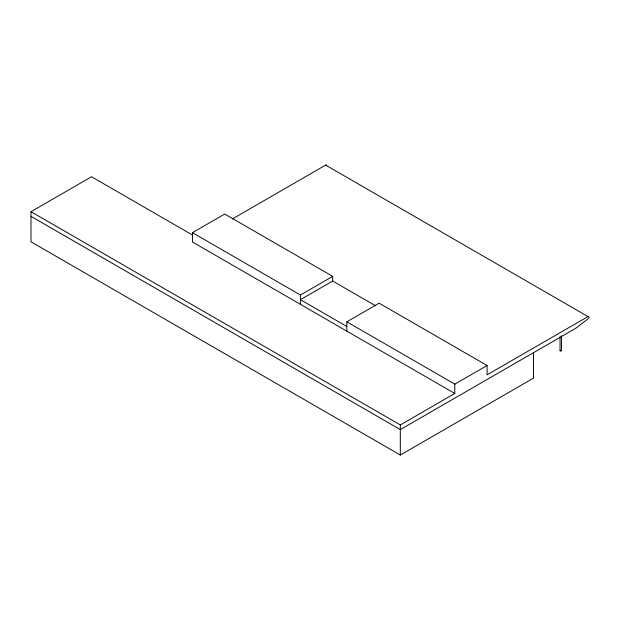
<?xml version="1.0" encoding="UTF-8"?>
<svg xmlns="http://www.w3.org/2000/svg" width="620" height="620" viewBox="0 0 620 620"><rect width="100%" height="100%" fill="white"/><g stroke="black" fill="none" stroke-linecap="round" stroke-linejoin="round"><path stroke-width="0.93" d="M561.534 335.691L561.534 350.765L560.596 351.183L560.139 350.548M533.502 352.687L533.502 378.138L400.311 455.034L31 241.815L31 211.707L91.543 176.754L192.65 235.127M346.828 331.134L346.828 321.811L454.801 384.144L454.801 393.468L192.448 242.001L192.448 232.678L224.735 214.04L332.7 276.373L332.7 281.031L375.805 305.916M232.244 219.023L325.639 165.098L587.993 316.572A1.426 0.822 -60 0 1 589 317.153A1.426 0.822 -60 0 1 587.993 318.897L575.879 328.22L400.311 429.59L31 216.365M192.448 232.678L300.413 295.012L332.7 276.373M332.7 281.031L300.413 299.677L346.828 326.469M346.828 321.811L379.122 303.172L487.088 365.506L487.088 374.829L587.993 316.572M454.801 384.144L487.088 365.506M31 211.707L400.311 424.925L454.801 393.468M560.038 336.629L560.038 350.765M400.311 424.925L400.311 455.034M300.413 295.012L300.413 304.335M325.639 165.098A1.426 0.822 -60 0 1 326.639 165.842"/></g></svg>
